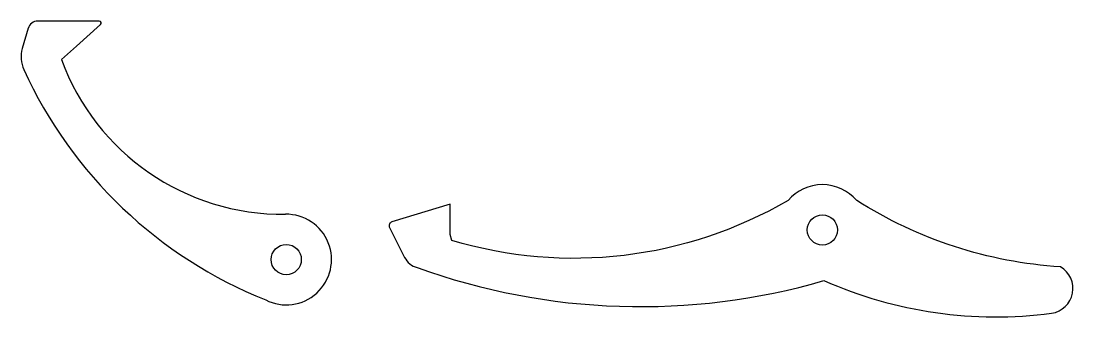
# Model space of a CAD drawing. Header units: millimetres. Extents: x -46 to 59, y -63 to -33.
import ezdxf

# ---------------------------------------------------------------- set-up
doc = ezdxf.new("R2010")
doc.units = ezdxf.units.MM
doc.layers.get('0').update_dxf_attribs({"linetype": 'CONTINUOUS'})

msp = doc.modelspace()

# ---------------------------------------------------------------- linework, layer by layer
for p, q in [((-38.04, -33.23), (-44.15, -33.23)), ((-45.11, -33.94), (-45.69, -35.95)), ((-37.9, -33.57), (-40.29, -35.71)), ((-40.29, -35.71), (-41.78, -37.04))]:
    msp.add_line(p, q)
msp.add_lwpolyline([(-3.14, -51.42), (-8.94, -53.16, 0.467394), (-9.18, -53.73), (-7.68, -56.7, 0.209489), (-6.44, -57.71, 0.158159), (34, -59, 0.137835), (56.63, -62.24, 0.711096), (57.52, -57.63, -0.126637), (37.26, -51.04, 0.459765), (30.43, -51.04, -0.207996), (-3, -55), (-3.14, -54.43)], format="xyb", close=True)
for centre in [(33.85, -53.97), (-19.45, -56.91)]:
    msp.add_circle(centre, 1.5)
for centre, radius, start, end in [((-44.15, -34.23), 1, 90, 163.689), ((-38.04, -33.43), 0.2, -48.22, 90), ((-42.81, -36.79), 3, 163.689, 204.6337), ((-19.81, -29.02), 23.39, 200.0596, 270.6796), ((-4.91, -19.41), 44.7, 204.6337, 248.2256), ((-19.45, -56.91), 4.5, -116.9725, 91.0629)]:
    msp.add_arc(centre, radius, start, end)

doc.saveas('drawing.dxf')
